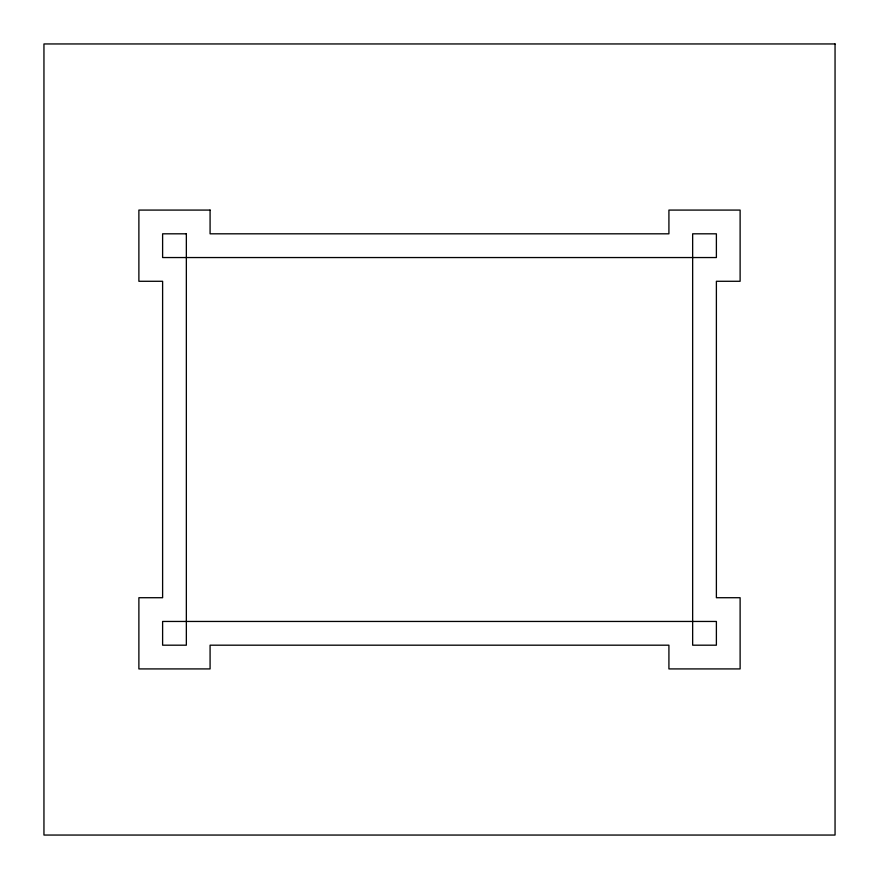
<?xml version="1.0" encoding="UTF-8"?>
<svg xmlns="http://www.w3.org/2000/svg" width="879" height="879" viewBox="0 0 879 879"><rect width="100%" height="100%" fill="white"/><g stroke="black" fill="none" stroke-linecap="round" stroke-linejoin="round"><path stroke-width="1.32" d="M835.05 43.95L43.95 43.95L43.95 835.05L835.05 835.05L835.05 43.95M210.081 210.081L138.882 210.081L138.882 281.28L162.615 281.28L162.615 597.72L138.882 597.72L138.882 668.919L210.081 668.919L210.081 645.186L668.919 645.186L668.919 668.919L740.118 668.919L740.118 597.72L716.385 597.72L716.385 281.28L740.118 281.28L740.118 210.081L668.919 210.081L668.919 233.814L210.081 233.814L210.081 210.081M186.348 233.814L162.615 233.814L162.615 257.547L716.385 257.547L716.385 233.814L692.652 233.814L692.652 645.186L716.385 645.186L716.385 621.453L162.615 621.453L162.615 645.186L186.348 645.186L186.348 233.814"/></g></svg>
